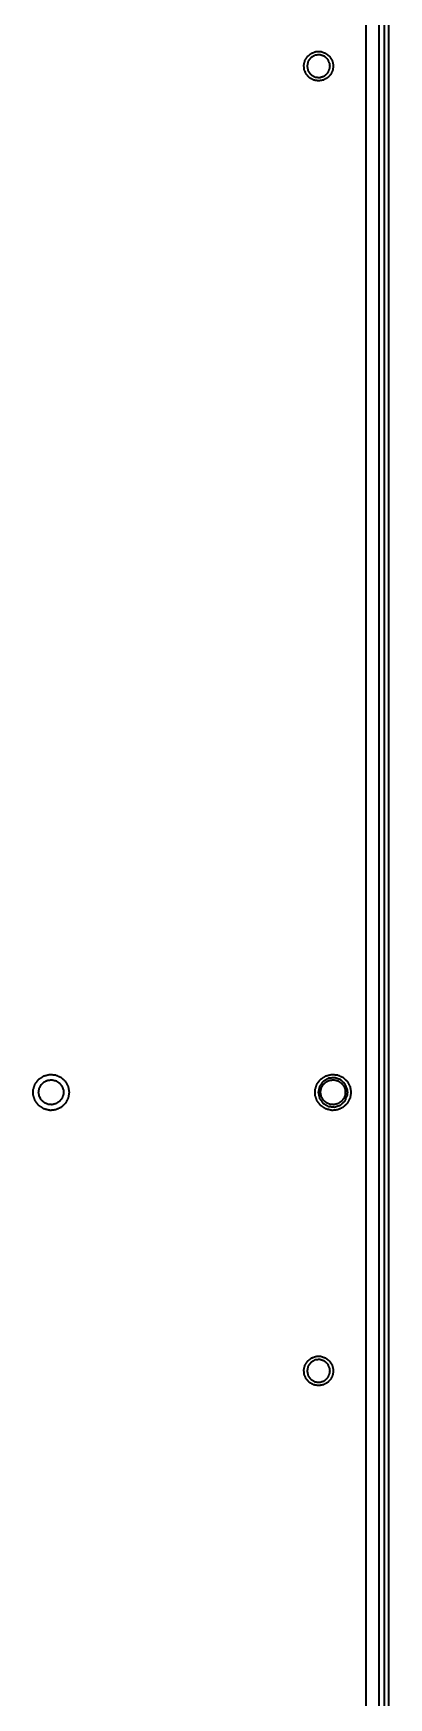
# Model space of a CAD drawing. Extents: x 5819 to 10669, y -850 to 3886.
# Drawn here: x 9180.4 to 9234.6, y 2935.9 to 3189.7 of the extents above; entities that cross this region are included whole.
import ezdxf

# ---------------------------------------------------------------- set-up
doc = ezdxf.new("R2010")
doc.units = 0
doc.header["$LTSCALE"] = 5
doc.layers.add('1', color=7, linetype='CONTINUOUS', true_color=0xffffff)

msp = doc.modelspace()

# ---------------------------------------------------------------- linework, layer by layer
at = {"layer": '1', "color": 7, "linetype": 'Continuous', "lineweight": 35}
for p, q in [((9233.07, 3749.33), (9233.07, 2751.33)), ((9234.57, 2734.53), (9234.57, 3748.53)), ((9233.89, 3745.53), (9233.89, 2737.53)), ((9231.07, 3703.26), (9231.07, 2864.39))]:
    msp.add_line(p, q, dxfattribs=at)
for points, knots in [([(9223.87, 3182.48), (9224.6, 3182.6), (9225.25, 3182.95), (9225.76, 3183.5), (9226.05, 3184.17), (9226.12, 3184.91), (9225.93, 3185.63), (9225.53, 3186.25), (9224.94, 3186.7), (9224.24, 3186.95), (9223.5, 3186.95), (9222.8, 3186.7), (9222.22, 3186.25), (9221.81, 3185.63), (9221.63, 3184.91), (9221.69, 3184.17), (9221.99, 3183.5), (9222.49, 3182.95), (9223.14, 3182.6), (9223.87, 3182.48)], [0, 0, 0.052632, 0.105262, 0.157896, 0.210527, 0.26316, 0.315792, 0.368422, 0.421053, 0.473685, 0.526316, 0.578947, 0.631579, 0.684209, 0.736841, 0.789474, 0.842105, 0.894738, 0.94737, 1, 1]), ([(9225.62, 3184.73), (9225.58, 3184.36), (9225.29, 3183.7), (9224.75, 3183.21), (9224.06, 3182.99), (9223.33, 3183.06), (9222.7, 3183.43), (9222.27, 3184.01), (9222.12, 3184.73), (9222.27, 3185.44), (9222.7, 3186.03), (9223.33, 3186.39), (9224.06, 3186.47), (9224.75, 3186.24), (9225.29, 3185.75), (9225.58, 3185.09), (9225.62, 3184.73)], [0, 0, 0.033503, 0.100147, 0.16679, 0.233432, 0.300073, 0.366717, 0.433362, 0.500004, 0.566646, 0.633286, 0.69993, 0.766571, 0.833211, 0.899858, 0.966497, 1, 1]), ([(9183.07, 3025.46), (9183.75, 3025.54), (9184.58, 3025.9), (9185.24, 3026.52), (9185.67, 3027.31), (9185.82, 3028.21), (9185.67, 3029.1), (9185.24, 3029.9), (9184.58, 3030.51), (9183.75, 3030.87), (9182.85, 3030.95), (9181.97, 3030.72), (9181.21, 3030.23), (9180.65, 3029.52), (9180.36, 3028.66), (9180.36, 3027.75), (9180.65, 3026.9), (9181.21, 3026.18), (9181.97, 3025.69), (9182.85, 3025.47), (9183.07, 3025.46)], [0, 0, 0.039547, 0.092171, 0.144794, 0.197418, 0.250044, 0.302669, 0.355294, 0.407917, 0.460541, 0.513166, 0.565791, 0.618414, 0.671038, 0.723665, 0.776289, 0.828913, 0.881539, 0.934162, 0.986786, 1, 1]), ([(9184.97, 3028.23), (9184.95, 3028.54), (9184.74, 3029.13), (9184.36, 3029.62), (9183.84, 3029.97), (9183.23, 3030.12), (9182.61, 3030.07), (9182.03, 3029.82), (9181.57, 3029.39), (9181.28, 3028.84), (9181.17, 3028.23), (9181.28, 3027.61), (9181.57, 3027.06), (9182.03, 3026.64), (9182.61, 3026.38), (9183.23, 3026.33), (9183.84, 3026.49), (9184.36, 3026.83), (9184.74, 3027.32), (9184.95, 3027.91), (9184.97, 3028.23)], [0, 0, 0.026401, 0.079023, 0.131646, 0.184267, 0.236889, 0.289511, 0.342133, 0.394756, 0.447378, 0.5, 0.552623, 0.605244, 0.657866, 0.710489, 0.763111, 0.815734, 0.868354, 0.920977, 0.973599, 1, 1]), ([(9226.07, 3025.46), (9226.75, 3025.54), (9227.58, 3025.9), (9228.24, 3026.52), (9228.67, 3027.31), (9228.82, 3028.21), (9228.67, 3029.1), (9228.24, 3029.9), (9227.58, 3030.51), (9226.75, 3030.87), (9225.85, 3030.95), (9224.97, 3030.72), (9224.21, 3030.23), (9223.65, 3029.52), (9223.36, 3028.66), (9223.36, 3027.75), (9223.65, 3026.9), (9224.21, 3026.18), (9224.97, 3025.69), (9225.85, 3025.47), (9226.07, 3025.46)], [0, 0, 0.039549, 0.092172, 0.144797, 0.19742, 0.250045, 0.302671, 0.355294, 0.407918, 0.460542, 0.513167, 0.565792, 0.618416, 0.671039, 0.723666, 0.776291, 0.828914, 0.88154, 0.934164, 0.986788, 1, 1]), ([(9228.32, 3028.21), (9228.27, 3027.74), (9227.89, 3026.88), (9227.2, 3026.26), (9226.31, 3025.97), (9225.38, 3026.07), (9224.57, 3026.53), (9224.02, 3027.29), (9223.82, 3028.21), (9224.02, 3029.12), (9224.57, 3029.88), (9225.38, 3030.35), (9226.31, 3030.44), (9227.2, 3030.16), (9227.89, 3029.53), (9228.27, 3028.67), (9228.32, 3028.21)], [0, 0, 0.033507, 0.10015, 0.166793, 0.233434, 0.300075, 0.366718, 0.433362, 0.500005, 0.566644, 0.633284, 0.699927, 0.766569, 0.833211, 0.899854, 0.966497, 1, 1]), ([(9226.07, 3030.11), (9225.61, 3030.07), (9225.03, 3029.82), (9224.57, 3029.39), (9224.28, 3028.84), (9224.17, 3028.23), (9224.28, 3027.61), (9224.57, 3027.06), (9225.03, 3026.64), (9225.61, 3026.38), (9226.23, 3026.33), (9226.84, 3026.49), (9227.36, 3026.83), (9227.74, 3027.32), (9227.95, 3027.91), (9227.95, 3028.54), (9227.74, 3029.13), (9227.36, 3029.62), (9226.84, 3029.97), (9226.23, 3030.12), (9226.07, 3030.11)], [0, 0, 0.039545, 0.09217, 0.144795, 0.197419, 0.250044, 0.302669, 0.355293, 0.407917, 0.460542, 0.513166, 0.565791, 0.618414, 0.671039, 0.723664, 0.776288, 0.828912, 0.881538, 0.934161, 0.986786, 1, 1]), ([(9223.87, 2983.48), (9224.6, 2983.6), (9225.25, 2983.95), (9225.76, 2984.5), (9226.05, 2985.17), (9226.12, 2985.91), (9225.93, 2986.63), (9225.53, 2987.25), (9224.94, 2987.7), (9224.24, 2987.95), (9223.5, 2987.95), (9222.8, 2987.7), (9222.22, 2987.25), (9221.81, 2986.63), (9221.63, 2985.91), (9221.69, 2985.17), (9221.99, 2984.5), (9222.49, 2983.95), (9223.14, 2983.6), (9223.87, 2983.48)], [0, 0, 0.052633, 0.105263, 0.157897, 0.210523, 0.263156, 0.315792, 0.368422, 0.421054, 0.473685, 0.526316, 0.578947, 0.631579, 0.684209, 0.736845, 0.789477, 0.842105, 0.894738, 0.947369, 1, 1]), ([(9225.62, 2985.73), (9225.58, 2985.36), (9225.29, 2984.7), (9224.75, 2984.21), (9224.06, 2983.99), (9223.33, 2984.06), (9222.7, 2984.43), (9222.27, 2985.01), (9222.12, 2985.73), (9222.27, 2986.44), (9222.7, 2987.03), (9223.33, 2987.39), (9224.06, 2987.47), (9224.75, 2987.24), (9225.29, 2986.75), (9225.58, 2986.09), (9225.62, 2985.73)], [0, 0, 0.033503, 0.100147, 0.16679, 0.233432, 0.300073, 0.366717, 0.433362, 0.500004, 0.566646, 0.633286, 0.69993, 0.766571, 0.833211, 0.899858, 0.966497, 1, 1])]:
    msp.add_open_spline(points, degree=1, knots=knots, dxfattribs=at)

doc.saveas('drawing.dxf')
